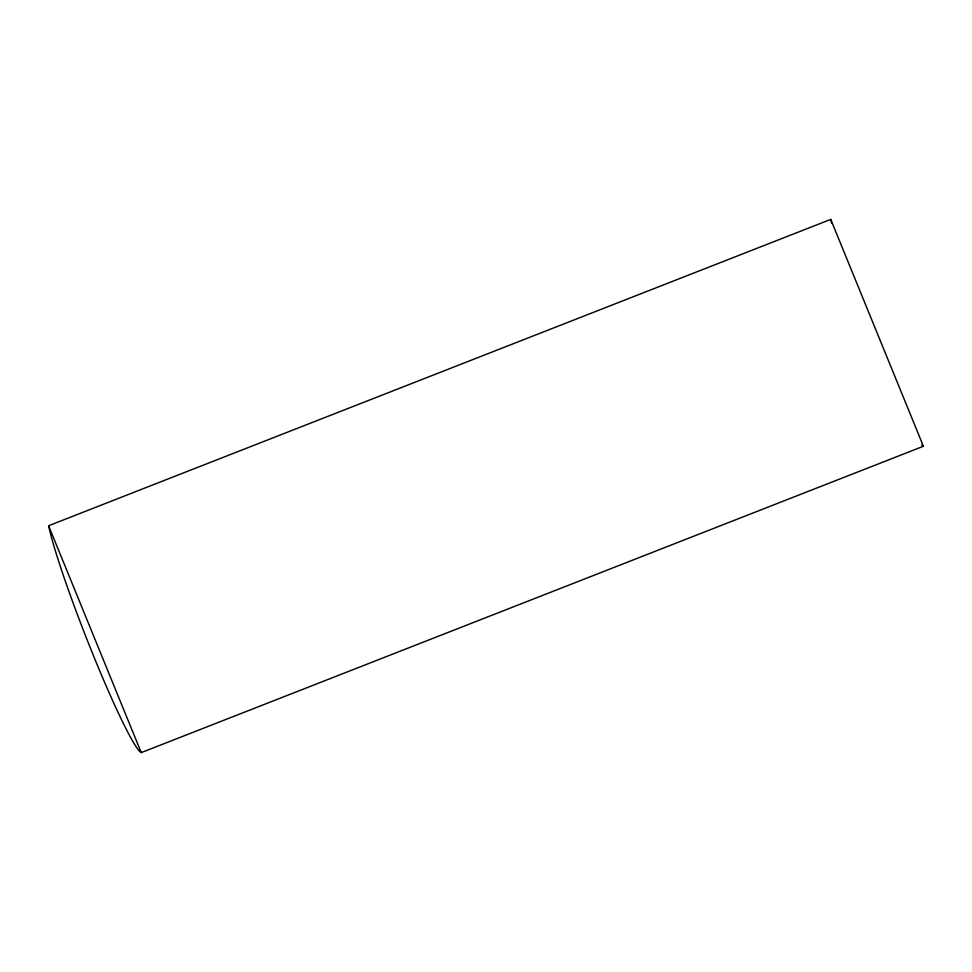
<?xml version="1.0" encoding="UTF-8"?>
<svg xmlns="http://www.w3.org/2000/svg" width="972" height="972" viewBox="0 0 972 972"><rect width="100%" height="100%" fill="white"/><g stroke="black" fill="none" stroke-linecap="round" stroke-linejoin="round"><path stroke-width="1.46" d="M48.6 525.743L830.744 219.393L923.4 446.257L141.256 752.607A128.875 10.036 68.6 0 1 94.466 658.141A128.875 10.036 68.6 0 1 48.6 525.743L141.256 752.607M923.4 446.257A128.875 10.036 68.6 0 1 921.723 444.957M831.607 223.183A128.875 10.036 68.6 0 1 830.744 219.393"/></g></svg>
